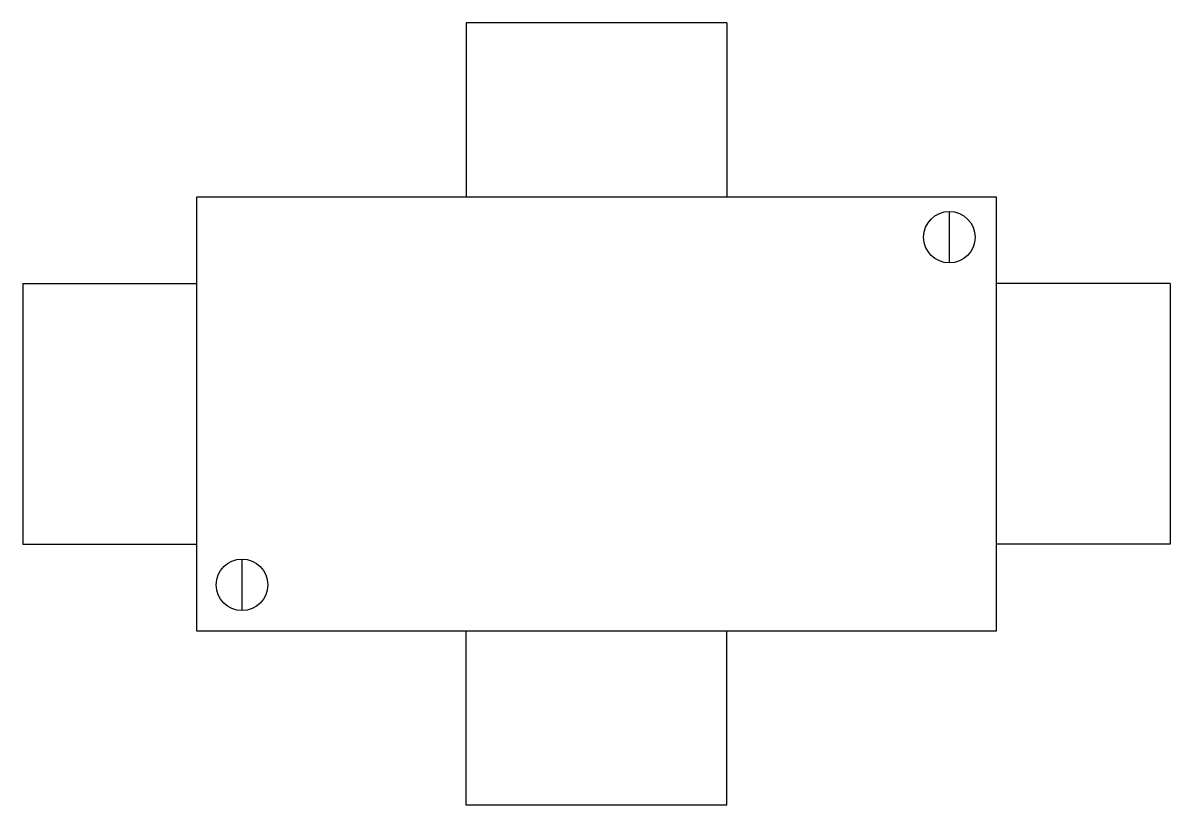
# Model space of a CAD drawing. Extents: x -0.133 to 0.131, y -0.097 to 0.083.
import ezdxf

# ---------------------------------------------------------------- set-up
doc = ezdxf.new("R2010")
doc.units = 0
doc.header["$MEASUREMENT"] = 0
doc.layers.add('CONDULETES', color=3, linetype='CONTINUOUS')

msp = doc.modelspace()

# ---------------------------------------------------------------- linework, layer by layer
at = {"layer": 'CONDULETES'}
for p, q in [((-0.03126, 0.08349), (-0.03126, 0.04349)), ((0.02874, 0.08349), (0.02874, 0.04349)), ((0.07996, 0.02824), (0.07996, 0.04011)), ((-0.13326, 0.02349), (-0.09326, 0.02349)), ((0.13074, 0.02349), (0.09074, 0.02349)), ((-0.13326, -0.03651), (-0.09326, -0.03651)), ((0.13074, -0.03651), (0.09074, -0.03651)), ((-0.08284, -0.05177), (-0.08284, -0.0399)), ((-0.03126, -0.09651), (-0.03126, -0.05651)), ((0.02874, -0.09651), (0.02874, -0.05651))]:
    msp.add_line(p, q, dxfattribs=at)
for points in [[(0.02874, 0.08349), (-0.03126, 0.08349)], [(-0.13326, 0.02349), (-0.13326, -0.03651)], [(0.13074, 0.02349), (0.13074, -0.03651)], [(0.02874, -0.09651), (-0.03126, -0.09651)]]:
    msp.add_lwpolyline(points, dxfattribs=at)
msp.add_lwpolyline([(0.09074, -0.05651), (-0.09326, -0.05651), (-0.09326, 0.04349), (0.09074, 0.04349)], close=True, dxfattribs=at)
for centre in [(0.07996, 0.03417), (-0.08284, -0.04583)]:
    msp.add_circle(centre, 0.00593, dxfattribs=at)

doc.saveas('drawing.dxf')
